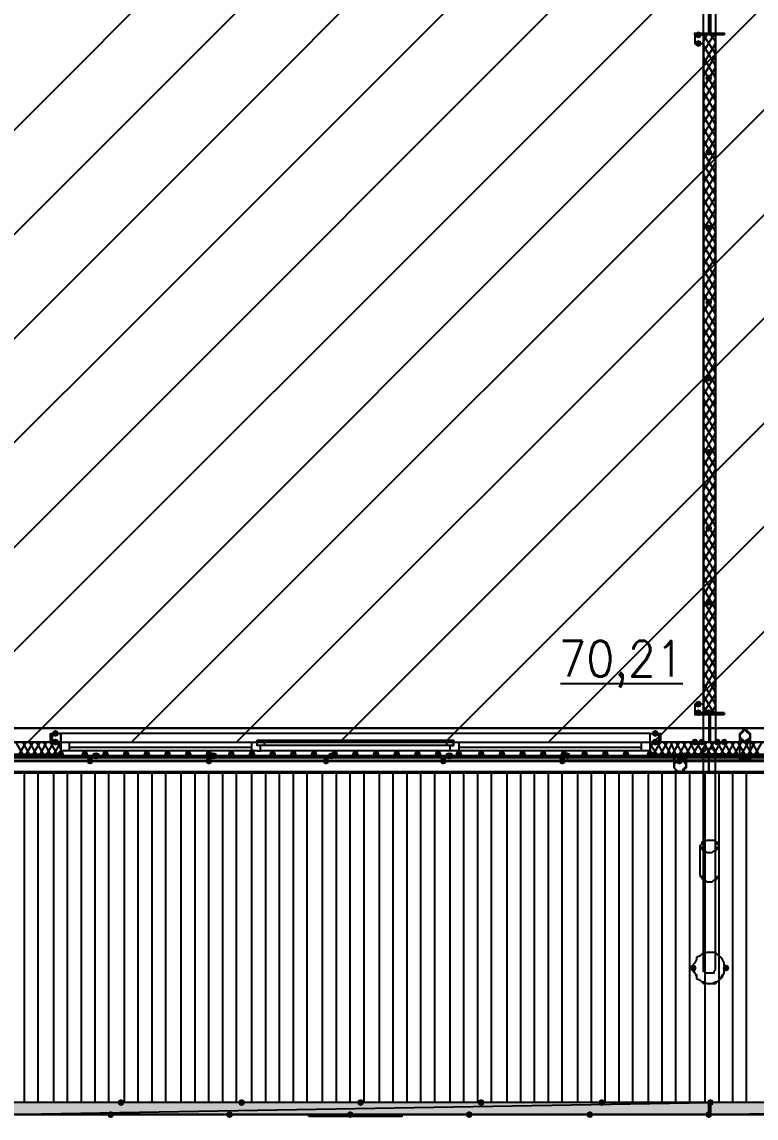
# Model space of a CAD drawing. Header units: millimetres. Extents: x 0 to 420, y 0 to 297.
# Drawn here: x 155.38 to 173.42, y 110.74 to 137.65 of the extents above; entities that cross this region are included whole.
import ezdxf

# ---------------------------------------------------------------- set-up
doc = ezdxf.new("R2010")
doc.units = ezdxf.units.MM
doc.layers.get('0').update_dxf_attribs({"linetype": 'CONTINUOUS'})
doc.styles.get("Standard").update_dxf_attribs({"font": 'STANDARD'})

msp = doc.modelspace()

# ---------------------------------------------------------------- hatches: boundary and pattern name
at = {"true_color": 0x000007}
for points in [[(172.085, 137.329333), (172.060129, 137.269537), (172.000333, 137.244667), (171.940538, 137.269537), (171.915667, 137.329333), (171.940537, 137.389129), (172.000333, 137.414), (172.060129, 137.389129)], [(172.085, 137.117667), (172.060129, 137.057871), (172.000333, 137.033), (171.940538, 137.057871), (171.915667, 137.117667), (171.940537, 137.177462), (172.000333, 137.202333), (172.060129, 137.177463)], [(172.339, 136.271), (172.314129, 136.211204), (172.254333, 136.186333), (172.194538, 136.211204), (172.169667, 136.271), (172.194537, 136.330796), (172.254333, 136.355667), (172.314129, 136.330796)], [(172.339, 134.450667), (172.314129, 134.390871), (172.254333, 134.366), (172.194538, 134.390871), (172.169667, 134.450667), (172.194537, 134.510462), (172.254333, 134.535333), (172.314129, 134.510463)], [(172.339, 132.588), (172.314129, 132.528204), (172.254333, 132.503333), (172.194538, 132.528204), (172.169667, 132.588), (172.194537, 132.647796), (172.254333, 132.672667), (172.314129, 132.647796)], [(172.339, 130.767667), (172.314129, 130.707871), (172.254333, 130.683), (172.194538, 130.707871), (172.169667, 130.767667), (172.194537, 130.827462), (172.254333, 130.852333), (172.314129, 130.827463)], [(172.339, 128.905), (172.314129, 128.845204), (172.254333, 128.820333), (172.194538, 128.845204), (172.169667, 128.905), (172.194537, 128.964796), (172.254333, 128.989667), (172.314129, 128.964796)], [(172.339, 127.084667), (172.314129, 127.024871), (172.254333, 127), (172.194538, 127.024871), (172.169667, 127.084667), (172.194537, 127.144462), (172.254333, 127.169333), (172.314129, 127.144463)], [(172.339, 125.222), (172.314129, 125.162204), (172.254333, 125.137333), (172.194538, 125.162204), (172.169667, 125.222), (172.194537, 125.281796), (172.254333, 125.306667), (172.314129, 125.281796)], [(172.339, 123.401667), (172.314129, 123.341871), (172.254333, 123.317), (172.194538, 123.341871), (172.169667, 123.401667), (172.194537, 123.461462), (172.254333, 123.486333), (172.314129, 123.461463)], [(172.085, 120.904), (172.060129, 120.844204), (172.000333, 120.819333), (171.940538, 120.844204), (171.915667, 120.904), (171.940537, 120.963796), (172.000333, 120.988667), (172.060129, 120.963796)], [(172.085, 120.692333), (172.060129, 120.632537), (172.000333, 120.607667), (171.940538, 120.632537), (171.915667, 120.692333), (171.940537, 120.752129), (172.000333, 120.777), (172.060129, 120.752129)], [(172.339, 120.692333), (172.314129, 120.632537), (172.254333, 120.607667), (172.194538, 120.632537), (172.169667, 120.692333), (172.194537, 120.752129), (172.254333, 120.777), (172.314129, 120.752129)], [(156.294667, 120.184333), (156.269796, 120.124537), (156.21, 120.099667), (156.150204, 120.124537), (156.125333, 120.184333), (156.150204, 120.244129), (156.21, 120.269), (156.269796, 120.244129)], [(171.026667, 120.184333), (171.001796, 120.124537), (170.942, 120.099667), (170.882204, 120.124537), (170.857333, 120.184333), (170.882204, 120.244129), (170.942, 120.269), (171.001796, 120.244129)], [(156.294667, 119.972667), (156.269796, 119.912871), (156.21, 119.888), (156.150204, 119.912871), (156.125333, 119.972667), (156.150204, 120.032462), (156.21, 120.057333), (156.269796, 120.032463)], [(171.026667, 119.972667), (171.001796, 119.912871), (170.942, 119.888), (170.882204, 119.912871), (170.857333, 119.972667), (170.882204, 120.032462), (170.942, 120.057333), (171.001796, 120.032463)], [(172.000333, 119.972667), (171.975462, 119.912871), (171.915667, 119.888), (171.855871, 119.912871), (171.831, 119.972667), (171.855871, 120.032462), (171.915667, 120.057333), (171.975462, 120.032463)], [(172.169667, 119.972667), (172.144796, 119.912871), (172.085, 119.888), (172.025204, 119.912871), (172.000333, 119.972667), (172.025204, 120.032462), (172.085, 120.057333), (172.144796, 120.032463)], [(172.550667, 119.972667), (172.525796, 119.912871), (172.466, 119.888), (172.406204, 119.912871), (172.381333, 119.972667), (172.406204, 120.032462), (172.466, 120.057333), (172.525796, 120.032463)], [(172.72, 119.972667), (172.695129, 119.912871), (172.635333, 119.888), (172.575538, 119.912871), (172.550667, 119.972667), (172.575537, 120.032462), (172.635333, 120.057333), (172.695129, 120.032463)], [(156.421667, 119.676333), (156.396796, 119.616537), (156.337, 119.591667), (156.277204, 119.616537), (156.252333, 119.676333), (156.277204, 119.736129), (156.337, 119.761), (156.396796, 119.736129)], [(157.014333, 119.676333), (156.989463, 119.616537), (156.929667, 119.591667), (156.869871, 119.616537), (156.845, 119.676333), (156.869871, 119.736129), (156.929667, 119.761), (156.989462, 119.736129)], [(157.522333, 119.676333), (157.497462, 119.616537), (157.437667, 119.591667), (157.377871, 119.616537), (157.353, 119.676333), (157.377871, 119.736129), (157.437667, 119.761), (157.497462, 119.736129)], [(158.030333, 119.676333), (158.005463, 119.616537), (157.945667, 119.591667), (157.885871, 119.616537), (157.861, 119.676333), (157.885871, 119.736129), (157.945667, 119.761), (158.005462, 119.736129)], [(158.538333, 119.676333), (158.513463, 119.616537), (158.453667, 119.591667), (158.393871, 119.616537), (158.369, 119.676333), (158.393871, 119.736129), (158.453667, 119.761), (158.513462, 119.736129)], [(159.046333, 119.676333), (159.021462, 119.616537), (158.961667, 119.591667), (158.901871, 119.616537), (158.877, 119.676333), (158.901871, 119.736129), (158.961667, 119.761), (159.021462, 119.736129)], [(159.554333, 119.676333), (159.529462, 119.616537), (159.469667, 119.591667), (159.409871, 119.616537), (159.385, 119.676333), (159.409871, 119.736129), (159.469667, 119.761), (159.529462, 119.736129)], [(160.062333, 119.676333), (160.037463, 119.616537), (159.977667, 119.591667), (159.917871, 119.616537), (159.893, 119.676333), (159.917871, 119.736129), (159.977667, 119.761), (160.037462, 119.736129)], [(160.612667, 119.676333), (160.587796, 119.616537), (160.528, 119.591667), (160.468204, 119.616537), (160.443333, 119.676333), (160.468204, 119.736129), (160.528, 119.761), (160.587796, 119.736129)], [(161.120667, 119.676333), (161.095796, 119.616537), (161.036, 119.591667), (160.976204, 119.616537), (160.951333, 119.676333), (160.976204, 119.736129), (161.036, 119.761), (161.095796, 119.736129)], [(161.628667, 119.676333), (161.603796, 119.616537), (161.544, 119.591667), (161.484204, 119.616537), (161.459333, 119.676333), (161.484204, 119.736129), (161.544, 119.761), (161.603796, 119.736129)], [(162.136667, 119.676333), (162.111796, 119.616537), (162.052, 119.591667), (161.992204, 119.616537), (161.967333, 119.676333), (161.992204, 119.736129), (162.052, 119.761), (162.111796, 119.736129)], [(162.644667, 119.676333), (162.619796, 119.616537), (162.56, 119.591667), (162.500204, 119.616537), (162.475333, 119.676333), (162.500204, 119.736129), (162.56, 119.761), (162.619796, 119.736129)], [(163.152667, 119.676333), (163.127796, 119.616537), (163.068, 119.591667), (163.008204, 119.616537), (162.983333, 119.676333), (163.008204, 119.736129), (163.068, 119.761), (163.127796, 119.736129)], [(163.660667, 119.676333), (163.635796, 119.616537), (163.576, 119.591667), (163.516204, 119.616537), (163.491333, 119.676333), (163.516204, 119.736129), (163.576, 119.761), (163.635796, 119.736129)], [(164.168667, 119.676333), (164.143796, 119.616537), (164.084, 119.591667), (164.024204, 119.616537), (163.999333, 119.676333), (164.024204, 119.736129), (164.084, 119.761), (164.143796, 119.736129)], [(164.676667, 119.676333), (164.651796, 119.616537), (164.592, 119.591667), (164.532204, 119.616537), (164.507333, 119.676333), (164.532204, 119.736129), (164.592, 119.761), (164.651796, 119.736129)], [(165.184667, 119.676333), (165.159796, 119.616537), (165.1, 119.591667), (165.040204, 119.616537), (165.015333, 119.676333), (165.040204, 119.736129), (165.1, 119.761), (165.159796, 119.736129)], [(165.692667, 119.676333), (165.667796, 119.616537), (165.608, 119.591667), (165.548204, 119.616537), (165.523333, 119.676333), (165.548204, 119.736129), (165.608, 119.761), (165.667796, 119.736129)], [(166.200667, 119.676333), (166.175796, 119.616537), (166.116, 119.591667), (166.056204, 119.616537), (166.031333, 119.676333), (166.056204, 119.736129), (166.116, 119.761), (166.175796, 119.736129)], [(166.751, 119.676333), (166.726129, 119.616537), (166.666333, 119.591667), (166.606538, 119.616537), (166.581667, 119.676333), (166.606537, 119.736129), (166.666333, 119.761), (166.726129, 119.736129)], [(167.259, 119.676333), (167.234129, 119.616537), (167.174333, 119.591667), (167.114538, 119.616537), (167.089667, 119.676333), (167.114537, 119.736129), (167.174333, 119.761), (167.234129, 119.736129)], [(167.767, 119.676333), (167.742129, 119.616537), (167.682333, 119.591667), (167.622537, 119.616537), (167.597667, 119.676333), (167.622537, 119.736129), (167.682333, 119.761), (167.742129, 119.736129)], [(168.275, 119.676333), (168.250129, 119.616537), (168.190333, 119.591667), (168.130538, 119.616537), (168.105667, 119.676333), (168.130537, 119.736129), (168.190333, 119.761), (168.250129, 119.736129)], [(168.783, 119.676333), (168.758129, 119.616537), (168.698333, 119.591667), (168.638537, 119.616537), (168.613667, 119.676333), (168.638537, 119.736129), (168.698333, 119.761), (168.758129, 119.736129)], [(169.291, 119.676333), (169.266129, 119.616537), (169.206333, 119.591667), (169.146538, 119.616537), (169.121667, 119.676333), (169.146537, 119.736129), (169.206333, 119.761), (169.266129, 119.736129)], [(169.799, 119.676333), (169.774129, 119.616537), (169.714333, 119.591667), (169.654538, 119.616537), (169.629667, 119.676333), (169.654537, 119.736129), (169.714333, 119.761), (169.774129, 119.736129)], [(170.307, 119.676333), (170.282129, 119.616537), (170.222333, 119.591667), (170.162537, 119.616537), (170.137667, 119.676333), (170.162537, 119.736129), (170.222333, 119.761), (170.282129, 119.736129)], [(170.899667, 119.676333), (170.874796, 119.616537), (170.815, 119.591667), (170.755204, 119.616537), (170.730333, 119.676333), (170.755204, 119.736129), (170.815, 119.761), (170.874796, 119.736129)], [(171.958, 114.427), (171.933129, 114.367204), (171.873333, 114.342333), (171.813538, 114.367204), (171.788667, 114.427), (171.813537, 114.486796), (171.873333, 114.511667), (171.933129, 114.486796)], [(172.762333, 114.427), (172.737462, 114.367204), (172.677667, 114.342333), (172.617871, 114.367204), (172.593, 114.427), (172.617871, 114.486796), (172.677667, 114.511667), (172.737462, 114.486796)]]:
    msp.add_hatch(color=0, dxfattribs=at).paths.add_polyline_path(points, flags=0)
at = {"true_color": 0x0000fe}
for points in [[(157.268333, 119.634), (157.243462, 119.574204), (157.183667, 119.549333), (157.123871, 119.574204), (157.099, 119.634), (157.123871, 119.693796), (157.183667, 119.718667), (157.243462, 119.693796)], [(157.268333, 119.634), (157.243462, 119.574204), (157.183667, 119.549333), (157.123871, 119.574204), (157.099, 119.634), (157.123871, 119.693796), (157.183667, 119.718667), (157.243462, 119.693796)], [(157.310667, 119.634), (157.285796, 119.574204), (157.226, 119.549333), (157.166204, 119.574204), (157.141333, 119.634), (157.166204, 119.693796), (157.226, 119.718667), (157.285796, 119.693796)], [(160.147, 119.634), (160.122129, 119.574204), (160.062333, 119.549333), (160.002538, 119.574204), (159.977667, 119.634), (160.002537, 119.693796), (160.062333, 119.718667), (160.122129, 119.693796)], [(160.189333, 119.634), (160.164463, 119.574204), (160.104667, 119.549333), (160.044871, 119.574204), (160.02, 119.634), (160.044871, 119.693796), (160.104667, 119.718667), (160.164462, 119.693796)], [(160.189333, 119.634), (160.164463, 119.574204), (160.104667, 119.549333), (160.044871, 119.574204), (160.02, 119.634), (160.044871, 119.693796), (160.104667, 119.718667), (160.164462, 119.693796)], [(163.068, 119.634), (163.043129, 119.574204), (162.983333, 119.549333), (162.923538, 119.574204), (162.898667, 119.634), (162.923537, 119.693796), (162.983333, 119.718667), (163.043129, 119.693796)], [(163.068, 119.634), (163.043129, 119.574204), (162.983333, 119.549333), (162.923538, 119.574204), (162.898667, 119.634), (162.923537, 119.693796), (162.983333, 119.718667), (163.043129, 119.693796)], [(163.068, 119.634), (163.043129, 119.574204), (162.983333, 119.549333), (162.923538, 119.574204), (162.898667, 119.634), (162.923537, 119.693796), (162.983333, 119.718667), (163.043129, 119.693796)], [(165.946667, 119.634), (165.921796, 119.574204), (165.862, 119.549333), (165.802204, 119.574204), (165.777333, 119.634), (165.802204, 119.693796), (165.862, 119.718667), (165.921796, 119.693796)], [(165.989, 119.634), (165.964129, 119.574204), (165.904333, 119.549333), (165.844538, 119.574204), (165.819667, 119.634), (165.844537, 119.693796), (165.904333, 119.718667), (165.964129, 119.693796)], [(165.989, 119.634), (165.964129, 119.574204), (165.904333, 119.549333), (165.844538, 119.574204), (165.819667, 119.634), (165.844537, 119.693796), (165.904333, 119.718667), (165.964129, 119.693796)], [(168.867667, 119.634), (168.842796, 119.574204), (168.783, 119.549333), (168.723204, 119.574204), (168.698333, 119.634), (168.723204, 119.693796), (168.783, 119.718667), (168.842796, 119.693796)], [(168.867667, 119.634), (168.842796, 119.574204), (168.783, 119.549333), (168.723204, 119.574204), (168.698333, 119.634), (168.723204, 119.693796), (168.783, 119.718667), (168.842796, 119.693796)], [(168.867667, 119.634), (168.842796, 119.574204), (168.783, 119.549333), (168.723204, 119.574204), (168.698333, 119.634), (168.723204, 119.693796), (168.783, 119.718667), (168.842796, 119.693796)], [(171.746333, 119.634), (171.721462, 119.574204), (171.661667, 119.549333), (171.601871, 119.574204), (171.577, 119.634), (171.601871, 119.693796), (171.661667, 119.718667), (171.721462, 119.693796)], [(171.788667, 119.634), (171.763796, 119.574204), (171.704, 119.549333), (171.644204, 119.574204), (171.619333, 119.634), (171.644204, 119.693796), (171.704, 119.718667), (171.763796, 119.693796)], [(171.788667, 119.634), (171.763796, 119.574204), (171.704, 119.549333), (171.644204, 119.574204), (171.619333, 119.634), (171.644204, 119.693796), (171.704, 119.718667), (171.763796, 119.693796)], [(157.141333, 119.507), (157.116462, 119.447204), (157.056667, 119.422333), (156.996871, 119.447204), (156.972, 119.507), (156.996871, 119.566796), (157.056667, 119.591667), (157.116462, 119.566796)], [(160.062333, 119.507), (160.037463, 119.447204), (159.977667, 119.422333), (159.917871, 119.447204), (159.893, 119.507), (159.917871, 119.566796), (159.977667, 119.591667), (160.037462, 119.566796)], [(162.941, 119.507), (162.916129, 119.447204), (162.856333, 119.422333), (162.796538, 119.447204), (162.771667, 119.507), (162.796537, 119.566796), (162.856333, 119.591667), (162.916129, 119.566796)], [(165.819667, 119.507), (165.794796, 119.447204), (165.735, 119.422333), (165.675204, 119.447204), (165.650333, 119.507), (165.675204, 119.566796), (165.735, 119.591667), (165.794796, 119.566796)], [(168.740667, 119.507), (168.715796, 119.447204), (168.656, 119.422333), (168.596204, 119.447204), (168.571333, 119.507), (168.596204, 119.566796), (168.656, 119.591667), (168.715796, 119.566796)], [(171.619333, 119.507), (171.594463, 119.447204), (171.534667, 119.422333), (171.474871, 119.447204), (171.45, 119.507), (171.474871, 119.566796), (171.534667, 119.591667), (171.594462, 119.566796)], [(157.903333, 111.125), (157.878463, 111.065204), (157.818667, 111.040333), (157.758871, 111.065204), (157.734, 111.125), (157.758871, 111.184796), (157.818667, 111.209667), (157.878462, 111.184796)], [(160.866667, 111.125), (160.841796, 111.065204), (160.782, 111.040333), (160.722204, 111.065204), (160.697333, 111.125), (160.722204, 111.184796), (160.782, 111.209667), (160.841796, 111.184796)], [(163.787667, 111.125), (163.762796, 111.065204), (163.703, 111.040333), (163.643204, 111.065204), (163.618333, 111.125), (163.643204, 111.184796), (163.703, 111.209667), (163.762796, 111.184796)], [(166.751, 111.125), (166.726129, 111.065204), (166.666333, 111.040333), (166.606538, 111.065204), (166.581667, 111.125), (166.606537, 111.184796), (166.666333, 111.209667), (166.726129, 111.184796)], [(169.714333, 111.125), (169.689462, 111.065204), (169.629667, 111.040333), (169.569871, 111.065204), (169.545, 111.125), (169.569871, 111.184796), (169.629667, 111.209667), (169.689462, 111.184796)], [(172.381333, 111.125), (172.356462, 111.065204), (172.296667, 111.040333), (172.236871, 111.065204), (172.212, 111.125), (172.236871, 111.184796), (172.296667, 111.209667), (172.356462, 111.184796)], [(172.381333, 111.125), (172.356462, 111.065204), (172.296667, 111.040333), (172.236871, 111.065204), (172.212, 111.125), (172.236871, 111.184796), (172.296667, 111.209667), (172.356462, 111.184796)], [(157.649333, 110.828667), (157.624462, 110.768871), (157.564667, 110.744), (157.504871, 110.768871), (157.48, 110.828667), (157.504871, 110.888462), (157.564667, 110.913333), (157.624462, 110.888463)], [(160.570333, 110.828667), (160.545462, 110.768871), (160.485667, 110.744), (160.425871, 110.768871), (160.401, 110.828667), (160.425871, 110.888462), (160.485667, 110.913333), (160.545462, 110.888463)], [(163.533667, 110.828667), (163.508796, 110.768871), (163.449, 110.744), (163.389204, 110.768871), (163.364333, 110.828667), (163.389204, 110.888462), (163.449, 110.913333), (163.508796, 110.888463)], [(166.454667, 110.828667), (166.429796, 110.768871), (166.37, 110.744), (166.310204, 110.768871), (166.285333, 110.828667), (166.310204, 110.888462), (166.37, 110.913333), (166.429796, 110.888463)], [(169.418, 110.828667), (169.393129, 110.768871), (169.333333, 110.744), (169.273538, 110.768871), (169.248667, 110.828667), (169.273537, 110.888462), (169.333333, 110.913333), (169.393129, 110.888463)], [(172.339, 110.828667), (172.314129, 110.768871), (172.254333, 110.744), (172.194538, 110.768871), (172.169667, 110.828667), (172.194537, 110.888462), (172.254333, 110.913333), (172.314129, 110.888463)]]:
    msp.add_hatch(color=0, dxfattribs=at).paths.add_polyline_path(points, flags=0)
at = {"true_color": 0x000007}
h = msp.add_hatch(color=0, dxfattribs=at)
h.paths.add_polyline_path([(381.550333, 119.507), (119.507, 119.507), (381.550333, 119.634)], flags=0)
h.paths.add_polyline_path([(119.507, 119.507), (381.550333, 119.634), (119.507, 119.634)], flags=0)
h = msp.add_hatch(color=0, dxfattribs=at)
h.paths.add_polyline_path([(172.254333, 110.828667), (154.897667, 110.828667), (172.254333, 111.125)], flags=0)
h.paths.add_polyline_path([(154.897667, 110.828667), (172.254333, 111.125), (154.897667, 111.125)], flags=0)
h = msp.add_hatch(color=0, dxfattribs=at)
h.paths.add_polyline_path([(189.653333, 110.828667), (172.296667, 110.828667), (189.653333, 111.125)], flags=0)
h.paths.add_polyline_path([(172.296667, 110.828667), (189.653333, 111.125), (172.296667, 111.125)], flags=0)

# ---------------------------------------------------------------- linework, layer by layer
at = {"color": 0, "true_color": 0x000007}
for points in [[(392.938, 236.601), (258.868333, 236.601), (258.868333, 205.613), (242.189, 205.613), (242.189, 236.601), (108.161667, 236.601), (108.161667, 119.972667), (242.189, 119.972667), (242.189, 150.960667), (258.868333, 150.960667), (258.868333, 119.972667), (392.938, 119.972667)], [(242.189, 236.262333), (242.189, 205.613), (258.868333, 205.613), (258.868333, 236.262333), (392.557, 236.262333), (392.557, 120.311333), (258.868333, 120.311333), (258.868333, 150.960667), (242.189, 150.960667), (242.189, 120.311333), (108.500333, 120.311333), (108.500333, 236.262333)], [(172.635333, 137.329333), (171.915667, 137.329333), (171.915667, 137.371667), (172.254333, 137.371667), (172.254333, 138.049), (171.915667, 138.049), (172.635333, 138.049), (172.296667, 138.049), (172.296667, 137.371667), (172.635333, 137.371667)], [(172.127333, 137.329333), (171.915667, 137.329333), (171.915667, 137.117667), (172.127333, 137.117667), (172.127333, 137.329333), (171.915667, 137.329333), (171.915667, 137.117667), (172.127333, 137.117667)], [(172.127333, 137.329333), (172.127333, 120.692333), (172.423667, 120.692333), (172.423667, 137.329333)], [(172.127333, 120.904), (171.915667, 120.904), (171.915667, 120.692333), (172.127333, 120.692333), (172.127333, 120.904), (171.915667, 120.904), (171.915667, 120.692333), (172.127333, 120.692333)], [(172.635333, 120.692333), (171.915667, 120.692333), (171.915667, 120.65), (172.254333, 120.65), (172.254333, 119.972667), (171.915667, 119.972667), (172.635333, 119.972667), (172.296667, 119.972667), (172.296667, 120.65), (172.635333, 120.65)], [(173.270333, 120.142), (173.270333, 120.184333), (173.228, 120.184333), (173.228, 120.226667), (173.185667, 120.226667), (173.185667, 120.269), (173.143333, 120.269), (173.101, 120.269), (173.101, 120.226667), (173.058667, 120.226667), (173.058667, 120.184333), (173.016333, 120.184333), (173.016333, 120.142), (173.016333, 120.099667), (173.016333, 120.057333), (173.058667, 120.057333), (173.058667, 120.015), (173.101, 120.015), (173.143333, 119.972667), (173.185667, 120.015), (173.228, 120.015), (173.228, 120.057333), (173.270333, 120.057333), (173.270333, 120.099667), (173.270333, 120.142), (173.270333, 120.099667), (173.270333, 120.057333), (173.228, 120.057333), (173.228, 120.015), (173.185667, 120.015), (173.143333, 119.972667), (173.101, 120.015), (173.058667, 120.015), (173.058667, 120.057333), (173.016333, 120.057333), (173.016333, 120.099667), (173.016333, 120.142), (173.016333, 120.184333), (173.058667, 120.184333), (173.058667, 120.226667), (173.101, 120.226667), (173.101, 120.269), (173.143333, 120.269), (173.185667, 120.269), (173.185667, 120.226667), (173.228, 120.226667), (173.228, 120.184333), (173.270333, 120.184333)], [(173.016333, 120.142), (173.016333, 120.184333), (173.058667, 120.184333), (173.058667, 120.226667), (173.101, 120.226667), (173.101, 120.269), (173.143333, 120.269), (173.185667, 120.269), (173.185667, 120.226667), (173.228, 120.226667), (173.228, 120.184333), (173.270333, 120.184333), (173.270333, 120.142), (173.270333, 120.099667), (173.270333, 120.057333), (173.228, 120.057333), (173.228, 120.015), (173.185667, 120.015), (173.143333, 119.972667), (173.101, 120.015), (173.058667, 120.015), (173.058667, 120.057333), (173.016333, 120.057333), (173.016333, 120.099667)], [(156.083, 120.184333), (156.337, 120.184333), (156.337, 119.972667), (156.083, 119.972667)], [(156.125333, 120.184333), (156.125333, 119.972667), (156.337, 119.972667), (156.337, 120.184333)], [(161.163, 120.015), (161.332333, 120.015), (161.332333, 119.888), (161.163, 119.888)], [(165.989, 119.888), (165.819667, 119.888), (165.819667, 120.015), (165.989, 120.015)], [(170.815, 120.184333), (171.026667, 120.184333), (171.026667, 119.972667), (170.815, 119.972667), (170.815, 120.184333), (171.069, 120.184333), (171.069, 119.972667), (170.815, 119.972667)], [(156.337, 119.972667), (156.337, 119.761)], [(170.815, 119.972667), (170.815, 119.761)], [(172.296667, 119.803333), (172.254333, 119.803333), (172.212, 119.803333), (172.169667, 119.803333), (172.169667, 119.761), (172.127333, 119.761), (172.127333, 119.718667), (172.127333, 119.676333), (172.169667, 119.634), (172.212, 119.634), (172.212, 119.591667), (172.254333, 119.591667), (172.296667, 119.591667), (172.339, 119.591667), (172.339, 119.634), (172.381333, 119.634), (172.381333, 119.676333), (172.423667, 119.676333), (172.423667, 119.718667), (172.423667, 119.761), (172.381333, 119.761), (172.381333, 119.803333), (172.339, 119.803333)], [(381.550333, 119.507), (119.507, 119.507), (381.550333, 119.634)], [(119.507, 119.507), (381.550333, 119.634), (119.507, 119.634)], [(154.897667, 119.591667), (172.254333, 119.591667), (172.254333, 119.210667), (154.897667, 119.210667)], [(171.788667, 119.634), (171.788667, 119.591667), (171.704, 119.591667), (171.704, 119.38), (171.704, 119.337667), (171.661667, 119.337667), (171.661667, 119.295333), (171.619333, 119.253), (171.577, 119.253), (171.534667, 119.253), (171.492333, 119.253), (171.45, 119.253), (171.45, 119.295333), (171.407667, 119.337667), (171.407667, 119.38), (171.407667, 119.591667), (171.280667, 119.591667), (171.280667, 119.634), (171.407667, 119.634), (171.407667, 119.38), (171.407667, 119.337667), (171.45, 119.295333), (171.45, 119.253), (171.492333, 119.253), (171.534667, 119.253), (171.577, 119.253), (171.619333, 119.253), (171.661667, 119.295333), (171.661667, 119.337667), (171.704, 119.337667), (171.704, 119.38), (171.704, 119.634), (171.788667, 119.634), (171.788667, 119.591667), (171.704, 119.591667), (171.704, 119.38), (171.704, 119.337667), (171.661667, 119.337667), (171.661667, 119.295333), (171.619333, 119.253), (171.577, 119.253), (171.534667, 119.253), (171.492333, 119.253), (171.45, 119.253), (171.45, 119.295333), (171.407667, 119.337667), (171.407667, 119.38), (171.407667, 119.591667), (171.280667, 119.591667), (171.280667, 119.634), (171.407667, 119.634), (171.407667, 119.38), (171.407667, 119.337667), (171.45, 119.295333), (171.45, 119.253), (171.492333, 119.253), (171.534667, 119.253), (171.577, 119.253), (171.619333, 119.253), (171.661667, 119.295333), (171.661667, 119.337667), (171.704, 119.337667), (171.704, 119.38), (171.704, 119.634), (171.788667, 119.634), (171.704, 119.634), (171.704, 119.38), (171.704, 119.337667), (171.661667, 119.337667), (171.661667, 119.295333), (171.619333, 119.253), (171.577, 119.253), (171.534667, 119.253), (171.492333, 119.253), (171.45, 119.253), (171.45, 119.295333), (171.407667, 119.337667), (171.407667, 119.38), (171.407667, 119.634), (171.280667, 119.634), (171.280667, 119.591667), (171.407667, 119.591667), (171.407667, 119.38), (171.407667, 119.337667), (171.45, 119.295333), (171.45, 119.253), (171.492333, 119.253), (171.534667, 119.253), (171.577, 119.253), (171.619333, 119.253), (171.661667, 119.295333), (171.661667, 119.337667), (171.704, 119.337667), (171.704, 119.38), (171.704, 119.591667), (171.788667, 119.591667)], [(171.704, 119.38), (171.704, 119.337667), (171.661667, 119.337667), (171.661667, 119.295333), (171.619333, 119.295333), (171.619333, 119.253), (171.577, 119.253), (171.534667, 119.253), (171.492333, 119.253), (171.45, 119.295333), (171.407667, 119.337667), (171.407667, 119.38), (171.407667, 119.422333), (171.407667, 119.464667), (171.45, 119.464667), (171.45, 119.507), (171.492333, 119.549333), (171.534667, 119.549333), (171.577, 119.549333), (171.619333, 119.549333), (171.619333, 119.507), (171.661667, 119.507), (171.661667, 119.464667), (171.704, 119.422333)], [(171.407667, 119.38), (171.407667, 119.422333), (171.407667, 119.464667), (171.45, 119.464667), (171.45, 119.507), (171.492333, 119.549333), (171.534667, 119.549333), (171.577, 119.549333), (171.619333, 119.549333), (171.619333, 119.507), (171.661667, 119.507), (171.661667, 119.464667), (171.704, 119.422333), (171.704, 119.38), (171.704, 119.337667), (171.661667, 119.337667), (171.661667, 119.295333), (171.619333, 119.295333), (171.619333, 119.253), (171.577, 119.253), (171.534667, 119.253), (171.492333, 119.253), (171.45, 119.295333), (171.407667, 119.337667)], [(172.254333, 119.591667), (189.653333, 119.591667), (189.653333, 119.210667), (172.254333, 119.210667)], [(173.270333, 119.591667), (173.270333, 119.549333), (173.228, 119.549333), (173.185667, 119.549333), (173.143333, 119.549333), (173.101, 119.549333), (173.058667, 119.549333), (173.016333, 119.549333), (173.016333, 119.591667), (173.058667, 119.591667), (173.101, 119.591667), (173.143333, 119.591667), (173.185667, 119.591667), (173.228, 119.591667)], [(381.550333, 111.675333), (381.550333, 111.125), (119.507, 111.125), (119.507, 111.675333), (119.507, 118.660333), (119.507, 119.253), (381.550333, 119.253), (381.550333, 118.660333)], [(172.296667, 117.559667), (172.254333, 117.559667), (172.212, 117.559667), (172.169667, 117.559667), (172.127333, 117.559667), (172.127333, 117.517333), (172.085, 117.517333), (172.085, 117.475), (172.042667, 117.432667), (172.042667, 117.390333), (172.085, 117.390333), (172.085, 117.348), (172.127333, 117.305667), (172.169667, 117.305667), (172.212, 117.263333), (172.254333, 117.263333), (172.296667, 117.263333), (172.339, 117.263333), (172.381333, 117.305667), (172.423667, 117.305667), (172.466, 117.348), (172.466, 117.390333), (172.508333, 117.390333), (172.508333, 117.432667), (172.466, 117.475), (172.466, 117.517333), (172.423667, 117.517333), (172.423667, 117.559667), (172.381333, 117.559667), (172.339, 117.559667)], [(172.339, 114.808), (172.254333, 114.808), (172.212, 114.808), (172.127333, 114.808), (172.085, 114.765667), (172.042667, 114.723333), (171.958, 114.681), (171.958, 114.638667), (171.915667, 114.554), (171.873333, 114.511667), (171.873333, 114.427), (171.873333, 114.384667), (171.915667, 114.3), (171.958, 114.257667), (171.958, 114.173), (172.042667, 114.130667), (172.085, 114.088333), (172.127333, 114.088333), (172.212, 114.046), (172.254333, 114.046), (172.339, 114.046), (172.423667, 114.088333), (172.466, 114.088333), (172.508333, 114.130667), (172.550667, 114.173), (172.593, 114.257667), (172.635333, 114.3), (172.635333, 114.384667), (172.677667, 114.427), (172.635333, 114.511667), (172.635333, 114.554), (172.593, 114.638667), (172.550667, 114.681), (172.508333, 114.723333), (172.466, 114.765667), (172.423667, 114.808)], [(172.254333, 110.828667), (154.897667, 110.828667), (172.254333, 111.125)], [(154.897667, 110.828667), (172.254333, 111.125), (154.897667, 111.125)], [(172.254333, 111.125), (154.897667, 111.125), (154.897667, 110.828667), (172.254333, 110.828667)], [(189.653333, 110.828667), (172.296667, 110.828667), (189.653333, 111.125)], [(172.296667, 110.828667), (189.653333, 111.125), (172.296667, 111.125)], [(259.207, 111.125), (259.207, 110.828667), (241.850333, 110.828667), (241.850333, 111.125), (241.850333, 110.828667), (224.451333, 110.828667), (224.451333, 111.125), (224.451333, 110.828667), (207.052333, 110.828667), (207.052333, 111.125), (207.052333, 110.828667), (189.653333, 110.828667), (189.653333, 111.125), (172.296667, 111.125), (172.296667, 110.828667), (189.653333, 110.828667), (189.653333, 111.125), (207.052333, 111.125), (224.451333, 111.125), (241.850333, 111.125)], [(162.433, 110.786333), (162.433, 110.828667), (164.719, 110.828667), (164.719, 110.786333)]]:
    msp.add_lwpolyline(points, close=True, dxfattribs=at)
at = {"color": 0, "true_color": 0x0000fe}
msp.add_lwpolyline([(242.189, 236.262333), (108.500333, 236.262333), (108.500333, 120.311333), (242.189, 120.311333), (242.189, 150.960667), (258.868333, 150.960667), (258.868333, 120.311333), (392.557, 120.311333), (392.557, 236.262333), (258.868333, 236.262333), (258.868333, 205.613), (242.189, 205.613)], close=True, dxfattribs=at)
at = {"color": 0, "true_color": 0x000001}
for points in [[(140.165668, 119.972666), (174.625001, 154.431999)], [(142.705668, 119.972666), (177.207334, 154.431999)], [(145.288001, 119.972666), (179.747334, 154.431999)], [(147.828001, 119.972666), (182.329668, 154.431999)], [(150.410334, 119.972666), (184.869668, 154.431999)], [(152.950334, 119.972666), (187.452001, 154.431999)], [(155.532668, 119.972666), (189.992001, 154.431999)], [(158.072668, 119.972666), (192.574334, 154.431999)], [(160.655001, 119.972666), (195.156668, 154.431999)], [(163.195001, 119.972666), (197.696668, 154.431999)], [(165.777334, 119.972666), (200.279001, 154.431999)], [(168.317334, 119.972666), (202.819001, 154.431999)], [(170.899668, 119.972666), (205.401334, 154.431999)]]:
    msp.add_lwpolyline(points, dxfattribs=at)
at = {"color": 0, "true_color": 0x00002b}
for points in [[(172.127333, 154.432), (155.024667, 154.432), (155.024667, 119.972667), (172.127333, 119.972667)], [(189.526333, 154.432), (172.423667, 154.432), (172.423667, 119.972667), (189.526333, 119.972667)]]:
    msp.add_lwpolyline(points, close=True, dxfattribs=at)
at = {"color": 0, "true_color": 0x000007}
for points in [[(172.254333, 137.329333), (172.254333, 138.049)], [(171.915667, 137.329333), (171.915667, 137.371667)], [(172.085, 137.329333), (172.085, 137.371667)], [(172.127333, 137.16), (172.212, 137.329333)], [(172.127333, 136.906), (172.381333, 137.329333)], [(172.423667, 136.863667), (172.127333, 137.329333)], [(172.423667, 137.16), (172.296667, 137.329333)], [(172.466, 137.329333), (172.466, 137.371667)], [(172.635333, 137.329333), (172.635333, 137.371667)], [(172.127333, 136.609667), (172.423667, 137.117667)], [(172.423667, 136.567333), (172.127333, 137.075333)], [(172.127333, 136.313333), (172.423667, 136.821333)], [(172.423667, 136.271), (172.127333, 136.779)], [(172.127333, 136.017), (172.423667, 136.525)], [(172.423667, 135.974667), (172.127333, 136.482667)], [(172.127333, 135.720667), (172.423667, 136.228667)], [(172.423667, 135.720667), (172.127333, 136.186333)], [(172.127333, 135.424333), (172.423667, 135.932333)], [(172.423667, 135.424333), (172.127333, 135.932333)], [(172.127333, 135.170333), (172.423667, 135.636)], [(172.423667, 135.128), (172.127333, 135.636)], [(172.127333, 134.874), (172.423667, 135.382)], [(172.423667, 134.831667), (172.127333, 135.339667)], [(172.127333, 134.577667), (172.423667, 135.085667)], [(172.423667, 134.535333), (172.127333, 135.043333)], [(172.127333, 134.281333), (172.423667, 134.789333)], [(172.423667, 134.239), (172.127333, 134.747)], [(172.127333, 133.985), (172.423667, 134.493)], [(172.423667, 133.942667), (172.127333, 134.450667)], [(172.127333, 133.688667), (172.423667, 134.196667)], [(172.423667, 133.688667), (172.127333, 134.154333)], [(172.127333, 133.392333), (172.423667, 133.900333)], [(172.423667, 133.392333), (172.127333, 133.900333)], [(172.127333, 133.138333), (172.423667, 133.604)], [(172.423667, 133.096), (172.127333, 133.604)], [(172.127333, 132.842), (172.423667, 133.35)], [(172.423667, 132.799667), (172.127333, 133.307667)], [(172.127333, 132.545667), (172.423667, 133.053667)], [(172.423667, 132.503333), (172.127333, 133.011333)], [(172.127333, 132.249333), (172.423667, 132.757333)], [(172.423667, 132.207), (172.127333, 132.715)], [(172.127333, 131.953), (172.423667, 132.461)], [(172.423667, 131.953), (172.127333, 132.418667)], [(172.127333, 131.656667), (172.423667, 132.164667)], [(172.423667, 131.656667), (172.127333, 132.164667)], [(172.127333, 131.402667), (172.423667, 131.868333)], [(172.423667, 131.360333), (172.127333, 131.868333)], [(172.127333, 131.106333), (172.423667, 131.614333)], [(172.423667, 131.064), (172.127333, 131.572)], [(172.127333, 130.81), (172.423667, 131.318)], [(172.423667, 130.767667), (172.127333, 131.275667)], [(172.127333, 130.513667), (172.423667, 131.021667)], [(172.423667, 130.471333), (172.127333, 130.979333)], [(172.127333, 130.217333), (172.423667, 130.725333)], [(172.423667, 130.175), (172.127333, 130.683)], [(172.127333, 129.921), (172.423667, 130.429)], [(172.423667, 129.921), (172.127333, 130.386667)], [(172.127333, 129.624667), (172.423667, 130.132667)], [(172.423667, 129.624667), (172.127333, 130.132667)], [(172.127333, 129.370667), (172.423667, 129.836333)], [(172.423667, 129.328333), (172.127333, 129.836333)], [(172.127333, 129.074333), (172.423667, 129.582333)], [(172.423667, 129.032), (172.127333, 129.54)], [(172.127333, 128.778), (172.423667, 129.286)], [(172.423667, 128.735667), (172.127333, 129.243667)], [(172.127333, 128.481667), (172.423667, 128.989667)], [(172.423667, 128.439333), (172.127333, 128.947333)], [(172.127333, 128.185333), (172.423667, 128.693333)], [(172.423667, 128.185333), (172.127333, 128.651)], [(172.127333, 127.889), (172.423667, 128.397)], [(172.423667, 127.889), (172.127333, 128.397)], [(172.127333, 127.635), (172.423667, 128.100667)], [(172.423667, 127.592667), (172.127333, 128.100667)], [(172.127333, 127.338667), (172.423667, 127.846667)], [(172.423667, 127.296333), (172.127333, 127.804333)], [(172.127333, 127.042333), (172.423667, 127.550333)], [(172.423667, 127), (172.127333, 127.508)], [(172.127333, 126.746), (172.423667, 127.254)], [(172.423667, 126.703667), (172.127333, 127.211667)], [(172.127333, 126.449667), (172.423667, 126.957667)], [(172.423667, 126.407333), (172.127333, 126.915333)], [(172.127333, 126.153333), (172.423667, 126.661333)], [(172.423667, 126.153333), (172.127333, 126.619)], [(172.127333, 125.857), (172.423667, 126.365)], [(172.423667, 125.857), (172.127333, 126.365)], [(172.127333, 125.603), (172.423667, 126.068667)], [(172.423667, 125.560667), (172.127333, 126.068667)], [(172.127333, 125.306667), (172.423667, 125.814667)], [(172.423667, 125.264333), (172.127333, 125.772333)], [(172.127333, 125.010333), (172.423667, 125.518333)], [(172.423667, 124.968), (172.127333, 125.476)], [(172.127333, 124.714), (172.423667, 125.222)], [(172.423667, 124.671667), (172.127333, 125.179667)], [(172.127333, 124.417667), (172.423667, 124.925667)], [(172.423667, 124.417667), (172.127333, 124.883333)], [(172.127333, 124.121333), (172.423667, 124.629333)], [(172.423667, 124.121333), (172.127333, 124.629333)], [(172.127333, 123.867333), (172.423667, 124.333)], [(172.423667, 123.825), (172.127333, 124.333)], [(172.127333, 123.571), (172.423667, 124.079)], [(172.423667, 123.528667), (172.127333, 124.036667)], [(172.127333, 123.274667), (172.423667, 123.782667)], [(172.423667, 123.232333), (172.127333, 123.740333)], [(172.127333, 122.978333), (172.423667, 123.486333)], [(172.423667, 122.936), (172.127333, 123.444)], [(172.127333, 122.682), (172.423667, 123.19)], [(172.423667, 122.639667), (172.127333, 123.147667)], [(172.127333, 122.385667), (172.423667, 122.893667)], [(172.423667, 122.385667), (172.127333, 122.851333)], [(172.127333, 122.089333), (172.423667, 122.597333)], [(172.423667, 122.089333), (172.127333, 122.597333)], [(172.127333, 121.835333), (172.423667, 122.301)], [(172.423667, 121.793), (172.127333, 122.301)], [(172.127333, 121.539), (172.423667, 122.047)], [(172.423667, 121.496667), (172.127333, 122.004667)], [(172.127333, 121.242667), (172.423667, 121.750667)], [(172.423667, 121.200333), (172.127333, 121.708333)], [(168.613667, 121.412), (171.619333, 121.412)], [(172.127333, 120.946333), (172.423667, 121.454333)], [(172.423667, 120.904), (172.127333, 121.412)], [(172.127333, 120.692333), (172.423667, 121.158)], [(172.381333, 120.692333), (172.127333, 121.115667)], [(172.212, 120.692333), (172.127333, 120.861667)], [(172.296667, 120.692333), (172.423667, 120.861667)], [(171.915667, 120.692333), (171.915667, 120.65)], [(172.085, 120.692333), (172.085, 120.65)], [(172.254333, 120.692333), (172.254333, 119.972667)], [(172.466, 120.692333), (172.466, 120.65)], [(172.635333, 120.692333), (172.635333, 120.65)], [(163.576, 120.184333), (156.337, 120.184333), (156.337, 120.057333)], [(163.576, 120.184333), (156.337, 120.184333), (156.337, 120.057333)], [(156.337, 120.057333), (156.337, 119.972667), (163.576, 119.972667)], [(156.337, 120.057333), (156.337, 119.972667), (163.576, 119.972667)], [(161.332333, 120.015), (165.819667, 120.015)], [(161.332333, 120.015), (165.819667, 120.015)], [(170.815, 120.057333), (170.815, 120.184333), (163.576, 120.184333)], [(170.815, 120.057333), (170.815, 120.184333), (163.576, 120.184333)], [(163.576, 119.972667), (170.815, 119.972667), (170.815, 120.057333)], [(163.576, 119.972667), (170.815, 119.972667), (170.815, 120.057333)], [(173.016333, 119.591667), (173.016333, 120.142)], [(173.270333, 120.142), (173.270333, 119.591667)], [(156.337, 119.972667), (153.416, 119.972667)], [(155.405667, 119.676333), (155.236333, 119.972667)], [(155.321, 119.676333), (155.490333, 119.972667)], [(155.575, 119.676333), (155.405667, 119.972667)], [(155.490333, 119.676333), (155.659667, 119.972667)], [(155.744333, 119.676333), (155.575, 119.972667)], [(155.659667, 119.676333), (155.829, 119.972667)], [(155.913667, 119.676333), (155.744333, 119.972667)], [(155.829, 119.676333), (155.998333, 119.972667)], [(156.083, 119.676333), (155.913667, 119.972667)], [(155.998333, 119.676333), (156.167667, 119.972667)], [(156.252333, 119.676333), (156.083, 119.972667)], [(156.167667, 119.676333), (156.337, 119.972667)], [(156.337, 119.803333), (156.252333, 119.972667)], [(156.337, 119.676333), (156.337, 119.761), (156.337, 119.972667)], [(156.337, 119.972667), (170.815, 119.972667)], [(156.337, 119.972667), (156.548667, 119.972667), (156.548667, 119.761), (156.337, 119.761)], [(156.337, 119.676333), (156.337, 119.761)], [(156.548667, 119.972667), (161.036, 119.972667)], [(156.548667, 119.845667), (161.036, 119.845667)], [(161.036, 119.761), (156.548667, 119.761)], [(161.163, 119.761), (161.036, 119.761), (161.036, 119.972667), (161.163, 119.972667)], [(161.163, 119.761), (161.247667, 119.761), (161.247667, 119.888), (161.163, 119.888), (161.163, 119.972667)], [(165.904333, 119.761), (161.247667, 119.761)], [(161.332333, 119.972667), (165.819667, 119.972667)], [(165.819667, 119.888), (161.332333, 119.888)], [(165.989, 119.761), (165.904333, 119.761), (165.904333, 119.888), (165.989, 119.888), (165.989, 119.972667)], [(165.989, 119.972667), (166.116, 119.972667), (166.116, 119.761), (165.989, 119.761)], [(166.116, 119.972667), (170.603333, 119.972667)], [(166.116, 119.845667), (170.603333, 119.845667)], [(170.603333, 119.761), (166.116, 119.761)], [(170.815, 119.761), (170.603333, 119.761), (170.603333, 119.972667), (170.815, 119.972667)], [(170.815, 119.845667), (170.899667, 119.972667)], [(170.815, 119.676333), (170.815, 119.761), (170.815, 119.972667)], [(173.736, 119.972667), (170.815, 119.972667)], [(170.984333, 119.676333), (170.815, 119.930333)], [(170.815, 119.676333), (170.815, 119.761)], [(170.899667, 119.676333), (171.069, 119.972667)], [(171.153667, 119.676333), (170.984333, 119.972667)], [(171.069, 119.676333), (171.238333, 119.972667)], [(171.323, 119.676333), (171.153667, 119.972667)], [(171.238333, 119.676333), (171.365333, 119.972667)], [(171.45, 119.676333), (171.323, 119.972667)], [(171.365333, 119.676333), (171.534667, 119.972667)], [(171.619333, 119.676333), (171.45, 119.972667)], [(171.534667, 119.676333), (171.704, 119.972667)], [(171.788667, 119.676333), (171.619333, 119.972667)], [(171.704, 119.676333), (171.873333, 119.972667)], [(171.958, 119.676333), (171.788667, 119.972667)], [(171.873333, 119.676333), (172.042667, 119.972667)], [(172.127333, 119.676333), (171.958, 119.972667)], [(172.042667, 119.676333), (172.212, 119.972667)], [(172.296667, 119.676333), (172.127333, 119.972667)], [(172.127333, 114.384667), (172.127333, 119.718667)], [(172.212, 119.676333), (172.381333, 119.972667)], [(172.466, 119.676333), (172.296667, 119.972667)], [(172.381333, 119.676333), (172.550667, 119.972667)], [(172.423667, 114.384667), (172.423667, 119.718667)], [(172.635333, 119.676333), (172.466, 119.972667)], [(172.550667, 119.676333), (172.72, 119.972667)], [(172.804667, 119.676333), (172.635333, 119.972667)], [(172.72, 119.676333), (172.889333, 119.972667)], [(172.974, 119.676333), (172.804667, 119.972667)], [(172.889333, 119.676333), (173.058667, 119.972667)], [(173.143333, 119.676333), (172.974, 119.972667)], [(173.058667, 119.676333), (173.228, 119.972667)], [(173.312667, 119.676333), (173.143333, 119.972667)], [(173.228, 119.676333), (173.397333, 119.972667)], [(173.482, 119.676333), (173.312667, 119.972667)], [(173.397333, 119.676333), (173.566667, 119.972667)], [(381.846667, 119.634), (119.507, 119.634), (381.846667, 119.634), (119.507, 119.634)], [(381.550333, 119.634), (119.507, 119.634)], [(381.846667, 119.634), (381.550333, 119.634), (119.507, 119.634)], [(381.846667, 119.634), (119.507, 119.634), (119.507, 119.507)], [(119.507, 119.507), (381.550333, 119.507)], [(153.416, 119.676333), (156.337, 119.676333)], [(156.337, 119.676333), (156.337, 119.591667), (170.815, 119.591667), (170.815, 119.676333)], [(170.815, 119.676333), (173.736, 119.676333)], [(172.677667, 119.591667), (172.677667, 119.676333), (172.635333, 119.676333), (172.593, 119.676333), (172.550667, 119.676333), (172.508333, 119.676333), (172.466, 119.676333), (172.423667, 119.676333), (172.339, 119.676333), (172.254333, 119.676333), (172.212, 119.676333), (172.127333, 119.676333), (172.085, 119.676333), (172.042667, 119.676333), (171.958, 119.676333), (171.915667, 119.676333), (171.873333, 119.676333), (171.873333, 119.591667)], [(172.677667, 119.591667), (172.635333, 119.591667), (172.593, 119.591667), (172.550667, 119.591667), (172.508333, 119.591667), (172.466, 119.591667), (172.423667, 119.591667), (172.339, 119.591667), (172.254333, 119.591667), (172.212, 119.591667), (172.127333, 119.591667), (172.085, 119.591667), (172.042667, 119.591667), (171.958, 119.591667), (171.915667, 119.591667), (171.873333, 119.591667)], [(172.042667, 116.713), (172.042667, 117.432667)], [(172.508333, 116.713), (172.508333, 117.432667)], [(172.042667, 116.713), (172.042667, 116.670667), (172.085, 116.670667), (172.085, 116.628333), (172.127333, 116.586), (172.169667, 116.586), (172.212, 116.543667), (172.254333, 116.543667), (172.296667, 116.543667), (172.339, 116.543667), (172.381333, 116.586), (172.423667, 116.586), (172.466, 116.628333), (172.466, 116.670667), (172.508333, 116.670667), (172.508333, 116.713)], [(171.873333, 114.427), (171.873333, 114.342333), (171.915667, 114.3), (171.958, 114.215333), (171.958, 114.173), (172.042667, 114.130667), (172.085, 114.088333), (172.127333, 114.046), (172.212, 114.046), (172.254333, 114.046), (172.339, 114.046), (172.423667, 114.046), (172.466, 114.088333), (172.508333, 114.130667), (172.550667, 114.173), (172.593, 114.215333), (172.635333, 114.3), (172.635333, 114.342333), (172.677667, 114.427)], [(172.423667, 114.384667), (172.381333, 114.342333), (172.381333, 114.3), (172.339, 114.3), (172.296667, 114.3), (172.254333, 114.3), (172.212, 114.3), (172.169667, 114.3), (172.169667, 114.342333), (172.127333, 114.342333), (172.127333, 114.384667)], [(172.254333, 111.125), (154.897667, 111.125)], [(189.653333, 111.125), (172.296667, 111.125)], [(164.719, 110.828667), (164.719, 110.786333), (162.433, 110.786333)]]:
    msp.add_lwpolyline(points, dxfattribs=at)
at = {"color": 0, "true_color": 0x0000fd}
for points in [[(155.448, 111.125), (155.448, 119.253)], [(155.786667, 111.125), (155.786667, 119.253)], [(156.167667, 111.125), (156.167667, 119.253)], [(156.506333, 111.125), (156.506333, 119.253)], [(156.845, 111.125), (156.845, 119.253)], [(157.183667, 111.125), (157.183667, 119.253)], [(157.522333, 111.125), (157.522333, 119.253)], [(157.903333, 111.125), (157.903333, 119.253)], [(158.242, 111.125), (158.242, 119.253)], [(158.580667, 111.125), (158.580667, 119.253)], [(158.919333, 111.125), (158.919333, 119.253)], [(159.300333, 111.125), (159.300333, 119.253)], [(159.639, 111.125), (159.639, 119.253)], [(159.977667, 111.125), (159.977667, 119.253)], [(160.316333, 111.125), (160.316333, 119.253)], [(160.655, 111.125), (160.655, 119.253)], [(161.036, 111.125), (161.036, 119.253)], [(161.374667, 111.125), (161.374667, 119.253)], [(161.713333, 111.125), (161.713333, 119.253)], [(162.052, 111.125), (162.052, 119.253)], [(162.390667, 111.125), (162.390667, 119.253)], [(162.771667, 111.125), (162.771667, 119.253)], [(163.110333, 111.125), (163.110333, 119.253)], [(163.449, 111.125), (163.449, 119.253)], [(163.787667, 111.125), (163.787667, 119.253)], [(164.168667, 111.125), (164.168667, 119.253)], [(164.507333, 111.125), (164.507333, 119.253)], [(164.846, 111.125), (164.846, 119.253)], [(165.184667, 111.125), (165.184667, 119.253)], [(165.523333, 111.125), (165.523333, 119.253)], [(165.904333, 111.125), (165.904333, 119.253)], [(166.243, 111.125), (166.243, 119.253)], [(166.581667, 111.125), (166.581667, 119.253)], [(166.920333, 111.125), (166.920333, 119.253)], [(167.301333, 111.125), (167.301333, 119.253)], [(167.64, 111.125), (167.64, 119.253)], [(167.978667, 111.125), (167.978667, 119.253)], [(168.317333, 111.125), (168.317333, 119.253)], [(168.656, 111.125), (168.656, 119.253)], [(169.037, 111.125), (169.037, 119.253)], [(169.375667, 111.125), (169.375667, 119.253)], [(169.714333, 111.125), (169.714333, 119.253)], [(170.053, 111.125), (170.053, 119.253)], [(170.391667, 111.125), (170.391667, 119.253)], [(170.772667, 111.125), (170.772667, 119.253)], [(171.111333, 111.125), (171.111333, 119.253)], [(171.45, 111.125), (171.45, 119.253)], [(171.788667, 111.125), (171.788667, 119.253)], [(172.169667, 111.125), (172.169667, 119.253)], [(172.508333, 111.125), (172.508333, 119.253)], [(172.847, 111.125), (172.847, 119.253)], [(173.185667, 111.125), (173.185667, 119.253)]]:
    msp.add_lwpolyline(points, dxfattribs=at)

# ---------------------------------------------------------------- texts
at = {"color": 0, "true_color": 0x000007, "insert": (168.57133, 122.453362), "char_height": 0.872032, "width": 2.56764984, "attachment_point": 1}
msp.add_mtext('70,21', dxfattribs=at)

doc.saveas('drawing.dxf')
